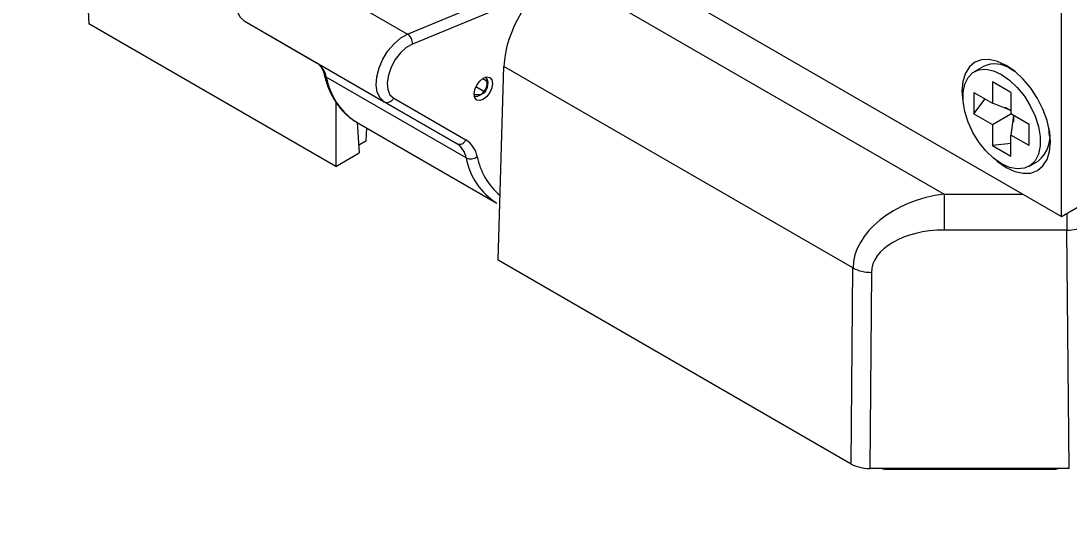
# Model space of a CAD drawing. Header units: millimetres. Extents: x 2 to 278, y 1 to 215.
# Drawn here: x 235.33 to 255.45, y 151.99 to 161.66 of the extents above; entities that cross this region are included whole.
import ezdxf

# ---------------------------------------------------------------- set-up
doc = ezdxf.new("R2010")
doc.units = ezdxf.units.MM
doc.styles.add('SLDTEXTSTYLE0', font='GOTHIC.TTF', dxfattribs={"width": 0.913})
doc.dimstyles.new('SLDDIMSTYLE3', dxfattribs={"dimtxt": 2.116667, "dimasz": 3.175, "dimexe": 0, "dimexo": 0.0625, "dimgap": 0.529167, "dimtad": 0, "dimtih": 1, "dimtoh": 1, "dimdec": 1, "dimlfac": 2, "dimrnd": 1e-09, "dimzin": 4, "dimdsep": 46, "dimtxsty": 'SLDTEXTSTYLE0', "dimsah": 1, "dimcen": 0.09, "dimadec": 0, "dimazin": 1, "dimtfac": 1, "dimtdec": 1, "dimtmove": 0, "dimatfit": 0, "dimfxl": 1, "dimfrac": 2, "dimtolj": 1, "dimtzin": 12, "dimarcsym": 0})

# ---------------------------------------------------------------- blocks, each defined once
blk = doc.blocks.new('_D_8')
at = {"color": 7, "linetype": 'Continuous', "lineweight": 0}
for p, q in [((195.811, 153.432), (195.811, 159.782)), ((177.131, 153.432), (197.589, 153.432)), ((177.131, 149.941), (197.589, 149.941)), ((195.811, 136.653), (195.811, 149.941)), ((202.199, 141.968), (201.555, 141.968)), ((201.555, 141.968), (201.555, 138.605)), ((209.956, 141.968), (210.6, 141.968)), ((210.6, 141.968), (210.6, 138.605)), ((201.555, 138.605), (202.199, 138.605)), ((210.6, 138.605), (209.956, 138.605)), ((199.621, 136.653), (195.811, 136.653))]:
    blk.add_line(p, q, dxfattribs=at)
at = {"color": 7, "linetype": 'Continuous', "lineweight": 18}
for points in [[(195.811, 153.432), (196.319, 156.607), (195.303, 156.607)], [(195.811, 149.941), (195.303, 146.766), (196.319, 146.766)]]:
    blk.add_solid(points, dxfattribs=at)
at = {"color": 7, "linetype": 'Continuous', "lineweight": 18, "attachment_point": 1, "style": 'SLDTEXTSTYLE0'}
for s, insert, char_height in [('7.0mm', (200.911, 145.101), 2.1167), ('0.27in', (202.199, 141.309), 2.1167), ('MOUNTING HOLES FOR USE ', (200.911, 137.516), 2.11667), ('WITH M6 OR 1/4-20 SCREWS', (200.911, 134.153), 2.11667), ('(2 PLACES)', (200.911, 130.79), 2.1167)]:
    blk.add_mtext(s, dxfattribs=dict(at, insert=insert, char_height=char_height))

msp = doc.modelspace()

# ---------------------------------------------------------------- linework, layer by layer
at = {"color": 7, "linetype": 'Continuous', "lineweight": 18}
for p, q in [((255.308, 157.914), (255.308, 176.163)), ((236.417, 165.414), (236.636, 161.611)), ((245.373, 163.649), (255.308, 157.914)), ((240.068, 162.963), (242.755, 161.412)), ((242.755, 161.412), (245.798, 162.675)), ((245.682, 162.597), (253.057, 158.34)), ((245.213, 162.203), (242.846, 161.221)), ((241.378, 158.873), (236.636, 161.611)), ((239.619, 161.664), (242.306, 160.113)), ((239.619, 161.664), (241.007, 160.863)), ((241.007, 160.863), (243.694, 159.311)), ((244.491, 157.076), (244.604, 160.792)), ((251.306, 156.923), (244.604, 160.792)), ((253.811, 160.793), (253.634, 160.691)), ((243.881, 159.035), (241.194, 160.586)), ((254.42, 160.692), (254.336, 160.741)), ((254.336, 160.741), (254.42, 160.692)), ((244.22, 160.308), (244.063, 160.399)), ((244.204, 160.548), (244.204, 160.548)), ((244.204, 160.548), (244.204, 160.548)), ((244.26, 160.573), (244.24, 160.582)), ((244.24, 160.582), (244.26, 160.573)), ((244.26, 160.573), (244.24, 160.582)), ((244.26, 160.573), (244.26, 160.573)), ((254.336, 160.292), (253.982, 160.496)), ((253.982, 160.496), (253.982, 160.088)), ((253.629, 160.292), (253.982, 160.088)), ((253.629, 160.292), (253.629, 159.883)), ((254.336, 160.292), (254.336, 159.884)), ((241.378, 160.108), (241.378, 158.873)), ((243.694, 159.311), (242.306, 160.113)), ((242.487, 160.182), (243.875, 159.38)), ((253.629, 159.883), (253.844, 160.167)), ((254.336, 159.945), (253.982, 160.088)), ((254.226, 160.008), (254.336, 159.945)), ((253.629, 159.883), (253.982, 159.679)), ((253.982, 159.679), (254.336, 159.884)), ((254.69, 159.679), (254.336, 159.884)), ((254.389, 159.853), (254.336, 159.475)), ((254.389, 159.853), (254.389, 159.726)), ((241.783, 159.716), (244.47, 158.165)), ((241.783, 159.716), (241.824, 159.131)), ((241.963, 159.613), (241.955, 159.357)), ((253.982, 159.679), (253.982, 159.271)), ((254.69, 159.271), (254.69, 159.679)), ((255.078, 159.455), (255.066, 159.62)), ((254.336, 159.067), (254.336, 159.475)), ((254.69, 159.271), (254.336, 159.475)), ((241.955, 159.357), (241.833, 159.286)), ((254.336, 159.315), (253.982, 159.271)), ((253.982, 159.271), (254.336, 159.067)), ((241.378, 158.873), (241.824, 159.131)), ((254.684, 158.872), (254.861, 158.974)), ((253.057, 158.34), (253.057, 157.651)), ((253.057, 158.34), (254.569, 158.34)), ((255.308, 157.914), (255.839, 158.22)), ((244.47, 158.165), (244.47, 158.165)), ((255.414, 157.975), (255.414, 157.651)), ((255.414, 157.651), (253.057, 157.651)), ((255.454, 153.076), (255.414, 157.651)), ((251.273, 153.161), (244.491, 157.076)), ((251.273, 153.161), (251.306, 156.923)), ((251.66, 156.838), (251.627, 153.076)), ((251.834, 153.076), (251.627, 153.076)), ((255.247, 153.076), (251.834, 153.076)), ((251.909, 153.058), (251.834, 153.076)), ((255.172, 153.058), (251.909, 153.058)), ((255.172, 153.058), (255.247, 153.076)), ((255.454, 153.076), (255.247, 153.076))]:
    msp.add_line(p, q, dxfattribs=at)
at = {"color": 7, "linetype": 'Continuous', "lineweight": 18, "flags": 128}
for points in [[(240.068, 162.963), (239.935, 162.889), (239.807, 162.779), (239.69, 162.641), (239.592, 162.482), (239.519, 162.313), (239.475, 162.144), (239.464, 161.985), (239.485, 161.847), (239.538, 161.738), (239.619, 161.664)], [(242.306, 160.113), (242.225, 160.187), (242.172, 160.296), (242.151, 160.434), (242.162, 160.593), (242.206, 160.762), (242.279, 160.931), (242.377, 161.09), (242.494, 161.228), (242.623, 161.338), (242.755, 161.412)], [(242.846, 161.221), (242.729, 161.153), (242.616, 161.051), (242.516, 160.922), (242.437, 160.776), (242.385, 160.625), (242.363, 160.48), (242.374, 160.351), (242.416, 160.249), (242.487, 160.182)], [(254.248, 158.853), (254.413, 158.776), (254.572, 158.74), (254.719, 158.746), (254.848, 158.793), (254.953, 158.881), (255.032, 159.005), (255.08, 159.161), (255.096, 159.343), (255.08, 159.543), (255.032, 159.755), (254.953, 159.97), (254.848, 160.179), (254.719, 160.375), (254.572, 160.55), (254.413, 160.698), (254.248, 160.812), (254.082, 160.889), (253.923, 160.925), (253.776, 160.919), (253.648, 160.872), (253.542, 160.784), (253.464, 160.66), (253.415, 160.504), (253.399, 160.322), (253.415, 160.122), (253.429, 160.045)], [(244.03, 160.261), (244.043, 160.346), (244.082, 160.435), (244.139, 160.512), (244.207, 160.567), (244.274, 160.59), (244.332, 160.579), (244.37, 160.535), (244.383, 160.465), (244.37, 160.379), (244.332, 160.29), (244.274, 160.213), (244.207, 160.158), (244.139, 160.135), (244.082, 160.146), (244.043, 160.19), (244.03, 160.261)], [(254.159, 160.639), (254.314, 160.531), (254.461, 160.39), (254.596, 160.223), (254.711, 160.037), (254.802, 159.839), (254.865, 159.639), (254.898, 159.445), (254.898, 159.266), (254.865, 159.109), (254.802, 158.982), (254.711, 158.889), (254.596, 158.836), (254.461, 158.824), (254.314, 158.854), (254.159, 158.924), (254.005, 159.032), (253.857, 159.173), (253.723, 159.34), (253.607, 159.526), (253.516, 159.724), (253.453, 159.924), (253.421, 160.118), (253.421, 160.297), (253.453, 160.454), (253.516, 160.581), (253.607, 160.674), (253.723, 160.727), (253.857, 160.739), (254.005, 160.709), (254.159, 160.639)], [(244.204, 160.548), (244.232, 160.543), (244.253, 160.528), (244.268, 160.503), (244.275, 160.47), (244.273, 160.431), (244.263, 160.389), (244.245, 160.347), (244.22, 160.308)], [(244.235, 160.292), (244.264, 160.338), (244.286, 160.388), (244.298, 160.438), (244.301, 160.484), (244.294, 160.524), (244.277, 160.555), (244.252, 160.575), (244.24, 160.582)], [(244.22, 160.308), (244.161, 160.247), (244.097, 160.213), (244.04, 160.214), (244.03, 160.261)], [(241.745, 159.74), (241.778, 159.719), (241.783, 159.716)], [(254.023, 159.018), (254.082, 158.967), (254.248, 158.853)]]:
    msp.add_lwpolyline(points, dxfattribs=at)
at = {"color": 7, "linetype": 'Continuous', "lineweight": 18}
for centre, radius, start, end in [((242.64, 161.24), 0.207, 354.7336, 56.3555), ((240.782, 160.509), 0.419, 10.6428, 57.5671), ((254.029, 160.318), 0.522, 54.0172, 114.6724), ((241.233, 160.662), 0.0848, 194.8796, 242.4946), ((242.496, 160.831), 1.325, 190.6367, 235.4372), ((244.1, 160.489), 0.239, 252.8155, 304.3439), ((242.361, 160.24), 0.138, 246.3569, 335.1837), ((254.473, 159.452), 0.616, 309.0171, 15.7703), ((243.75, 159.438), 0.138, 246.3569, 335.1837), ((243.617, 158.973), 0.482, 10.6428, 57.5671), ((243.469, 158.958), 0.419, 10.6428, 57.5671), ((243.965, 159.21), 0.193, 244.3769, 310.4699), ((245.161, 159.268), 1.301, 190.2927, 237.9243), ((245.356, 159.306), 1.289, 190.8816, 230.0863), ((255.424, 158.39), 0.739, 269.2145, 297.6817), ((251.65, 157.578), 0.739, 242.3183, 270.7855)]:
    msp.add_arc(centre, radius, start, end, dxfattribs=at)
for centre, major_axis, ratio, start_param, end_param in [((245.664, 161.383), (0.769, 1.288), 0.56722, 0.793746, 2.347089), ((253.074, 157.106), (1.75, 0.364), 0.684167, 1.439169, 2.992512), ((253.074, 156.824), (1.414, -0.015), 0.584372, 1.58954, 3.142883), ((251.627, 153.365), (0.5, 0), 0.577361, 3.926928, 4.7122)]:
    msp.add_ellipse(centre, major_axis=major_axis, ratio=ratio, start_param=start_param, end_param=end_param, dxfattribs=at)
for points, knots in [([(241.007, 160.863), (241.018, 160.855), (241.052, 160.833), (241.099, 160.778), (241.134, 160.704), (241.148, 160.653), (241.151, 160.64)], [0, 0, 0, 0, 0.179378, 0.544071, 0.883297, 1, 1, 1, 1]), ([(241.151, 160.64), (241.163, 160.594), (241.197, 160.464), (241.277, 160.267), (241.398, 160.061), (241.548, 159.89), (241.664, 159.784), (241.735, 159.747), (241.742, 159.744)], [0, 0, 0, 0, 0.116479, 0.335059, 0.552357, 0.767018, 0.978704, 1, 1, 1, 1])]:
    msp.add_open_spline(points, degree=3, knots=knots, dxfattribs=at)

# ---------------------------------------------------------------- dimensions: what is measured, and where the dimension line sits
dim = msp.add_linear_dim(base=(195.811, 149.941), p1=(175.861, 153.432), p2=(175.861, 149.941), angle=90, text='<>\\PMOUNTING HOLES FOR USE \\PWITH M6 OR 1/4-20 SCREWS\\P(2 PLACES)', dimstyle='SLDDIMSTYLE3', dxfattribs=at)
dim.commit()
dim.dimension.update_dxf_attribs({"geometry": '_D_8', "text_midpoint": (195.811, 136.653), "dimtype": 160})

doc.saveas('drawing.dxf')
